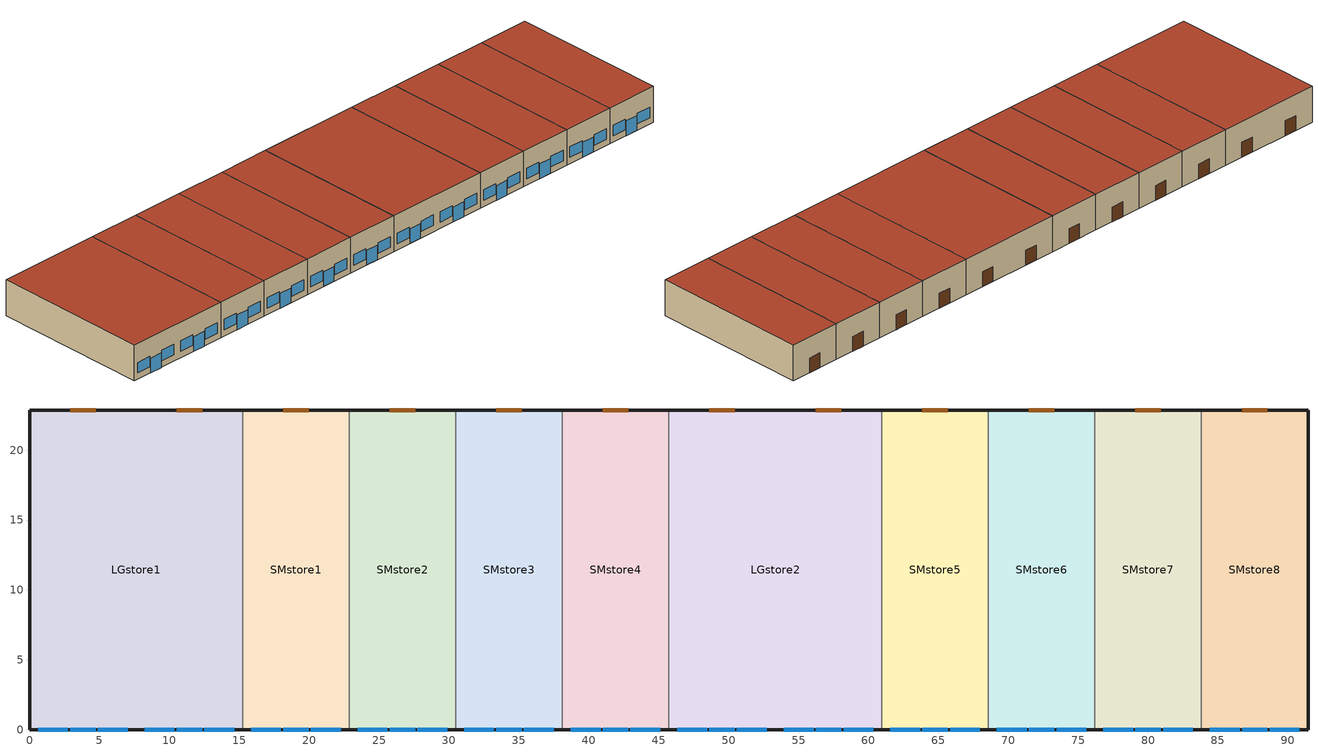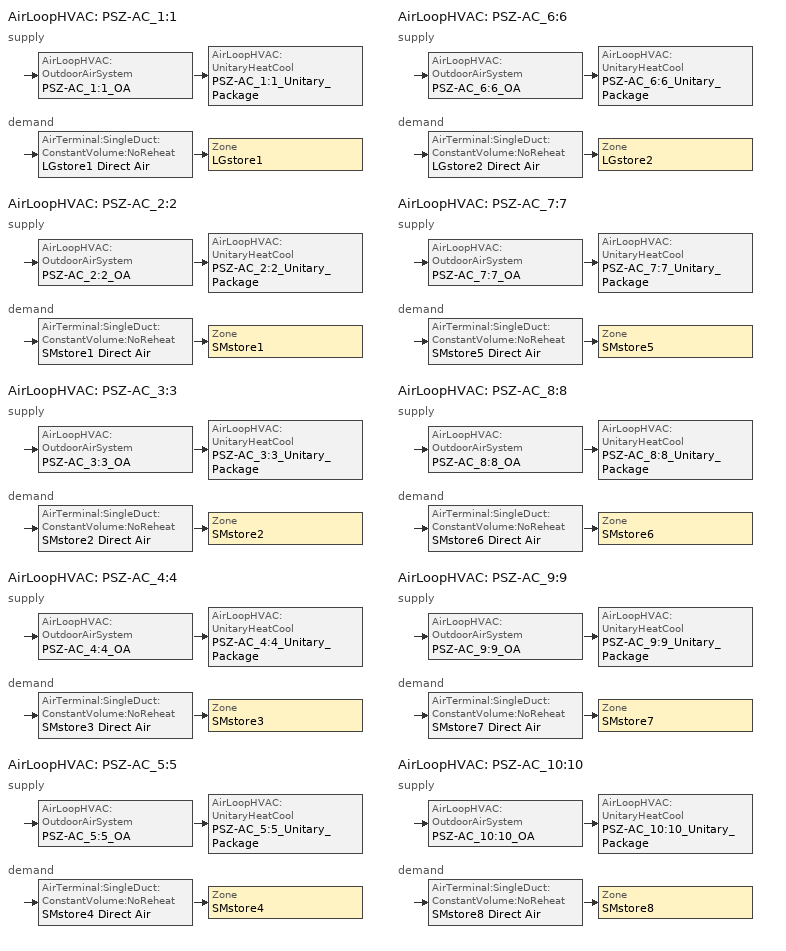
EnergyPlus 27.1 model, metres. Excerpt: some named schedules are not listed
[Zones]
LGstore1
 floor ground (ext-slab): 0,22.86 15.24,22.86 15.24,0 0,0 z0
 wall outside (ext-walls): 15.24,22.86 0,22.86 0,0 15.24,0 z0:5.18
 wall to SMstore1 (int-walls): 15.24,0 15.24,22.86 z0:5.18
 window (window_south): 0.61,0 2.74,0 / 4.88,0 7.01,0 / 8.23,0 10.36,0 / 12.5,0 14.63,0 z0.91:2.43; 2.9,0 4.73,0 / 10.52,0 12.35,0 z0:2.13
 door (door): 4.73,22.86 2.9,22.86 / 12.35,22.86 10.52,22.86 z0:2.13
 roof outside (roofs): 15.24,22.86 0,22.86 0,0 15.24,0 z5.18
SMstore1
 floor ground (ext-slab): 15.24,22.86 22.86,22.86 22.86,0 15.24,0 z0
 wall outside (ext-walls): 15.24,0 22.86,0 / 22.86,22.86 15.24,22.86 z0:5.18
 wall to SMstore2 (int-walls): 22.86,0 22.86,22.86 z0:5.18
 window (window_south): 15.85,0 17.98,0 / 20.12,0 22.25,0 z0.91:2.43; 18.14,0 19.97,0 z0:2.13
 door (door): 19.97,22.86 18.14,22.86 z0:2.13
 roof outside (roofs): 22.86,22.86 15.24,22.86 15.24,0 22.86,0 z5.18
SMstore2
 floor ground (ext-slab): 22.86,22.86 30.48,22.86 30.48,0 22.86,0 z0
 wall outside (ext-walls): 22.86,0 30.48,0 / 30.48,22.86 22.86,22.86 z0:5.18
 wall to SMstore3 (int-walls): 30.48,0 30.48,22.86 z0:5.18
 window (window_south): 23.47,0 25.6,0 / 27.74,0 29.87,0 z0.91:2.43; 25.76,0 27.58,0 z0:2.13
 door (door): 27.58,22.86 25.76,22.86 z0:2.13
 roof outside (roofs): 30.48,22.86 22.86,22.86 22.86,0 30.48,0 z5.18
SMstore3
 floor ground (ext-slab): 30.48,22.86 38.1,22.86 38.1,0 30.48,0 z0
 wall outside (ext-walls): 30.48,0 38.1,0 / 38.1,22.86 30.48,22.86 z0:5.18
 wall to SMstore4 (int-walls): 38.1,0 38.1,22.86 z0:5.18
 window (window_south): 31.09,0 33.22,0 / 35.36,0 37.49,0 z0.91:2.43; 33.38,0 35.2,0 z0:2.13
 door (door): 35.2,22.86 33.38,22.86 z0:2.13
 roof outside (roofs): 38.1,22.86 30.48,22.86 30.48,0 38.1,0 z5.18
SMstore4
 floor ground (ext-slab): 38.1,22.86 45.72,22.86 45.72,0 38.1,0 z0
 wall outside (ext-walls): 38.1,0 45.72,0 / 45.72,22.86 38.1,22.86 z0:5.18
 wall to LGstore2 (int-walls): 45.72,0 45.72,22.86 z0:5.18
 window (window_south): 38.71,0 40.84,0 / 42.98,0 45.11,0 z0.91:2.43; 41,0 42.82,0 z0:2.13
 door (door): 42.82,22.86 41,22.86 z0:2.13
 roof outside (roofs): 45.72,22.86 38.1,22.86 38.1,0 45.72,0 z5.18
LGstore2
 floor ground (ext-slab): 45.72,22.86 60.96,22.86 60.96,0 45.72,0 z0
 wall outside (ext-walls): 60.96,22.86 45.72,22.86 / 45.72,0 60.96,0 z0:5.18
 wall to SMstore5 (int-walls): 60.96,0 60.96,22.86 z0:5.18
 window (window_south): 46.33,0 48.46,0 / 50.6,0 52.73,0 / 53.95,0 56.08,0 / 58.22,0 60.35,0 z0.91:2.43; 48.62,0 50.44,0 / 56.24,0 58.06,0 z0:2.13
 door (door): 50.44,22.86 48.62,22.86 / 58.06,22.86 56.24,22.86 z0:2.13
 roof outside (roofs): 60.96,22.86 45.72,22.86 45.72,0 60.96,0 z5.18
SMstore5
 floor ground (ext-slab): 60.96,22.86 68.58,22.86 68.58,0 60.96,0 z0
 wall outside (ext-walls): 60.96,0 68.58,0 / 68.58,22.86 60.96,22.86 z0:5.18
 wall to SMstore6 (int-walls): 68.58,0 68.58,22.86 z0:5.18
 window (window_south): 61.57,0 63.7,0 / 65.84,0 67.97,0 z0.91:2.43; 63.86,0 65.68,0 z0:2.13
 door (door): 65.68,22.86 63.86,22.86 z0:2.13
 roof outside (roofs): 68.58,22.86 60.96,22.86 60.96,0 68.58,0 z5.18
SMstore6
 floor ground (ext-slab): 68.58,22.86 76.2,22.86 76.2,0 68.58,0 z0
 wall outside (ext-walls): 68.58,0 76.2,0 / 76.2,22.86 68.58,22.86 z0:5.18
 wall to SMstore7 (int-walls): 76.2,0 76.2,22.86 z0:5.18
 window (window_south): 69.19,0 71.32,0 / 73.46,0 75.59,0 z0.91:2.43; 71.48,0 73.3,0 z0:2.13
 door (door): 73.3,22.86 71.48,22.86 z0:2.13
 roof outside (roofs): 76.2,22.86 68.58,22.86 68.58,0 76.2,0 z5.18
SMstore7
 floor ground (ext-slab): 76.2,22.86 83.82,22.86 83.82,0 76.2,0 z0
 wall outside (ext-walls): 76.2,0 83.82,0 / 83.82,22.86 76.2,22.86 z0:5.18
 wall to SMstore8 (int-walls): 83.82,0 83.82,22.86 z0:5.18
 window (window_south): 76.81,0 78.94,0 / 81.08,0 83.21,0 z0.91:2.43; 79.1,0 80.92,0 z0:2.13
 door (door): 80.92,22.86 79.1,22.86 z0:2.13
 roof outside (roofs): 83.82,22.86 76.2,22.86 76.2,0 83.82,0 z5.18
SMstore8
 floor ground (ext-slab): 83.82,22.86 91.44,22.86 91.44,0 83.82,0 z0
 wall outside (ext-walls): 83.82,0 91.44,0 91.44,22.86 83.82,22.86 z0:5.18
 window (window_south): 84.43,0 86.56,0 / 88.7,0 90.83,0 z0.91:2.43; 86.72,0 88.54,0 z0:2.13
 door (door): 88.54,22.86 86.72,22.86 z0:2.13
 roof outside (roofs): 91.44,22.86 83.82,22.86 83.82,0 91.44,0 z5.18
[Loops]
AirLoopHVAC 'PSZ-AC_1:1'
 supply: AirLoopHVAC:OutdoorAirSystem 'PSZ-AC_1:1_OA' > AirLoopHVAC:UnitaryHeatCool 'PSZ-AC_1:1_Unitary_Package'
 demand: AirTerminal:SingleDuct:ConstantVolume:NoReheat 'LGstore1 Direct Air' > Zone 'LGstore1'
AirLoopHVAC 'PSZ-AC_2:2'
 supply: AirLoopHVAC:OutdoorAirSystem 'PSZ-AC_2:2_OA' > AirLoopHVAC:UnitaryHeatCool 'PSZ-AC_2:2_Unitary_Package'
 demand: AirTerminal:SingleDuct:ConstantVolume:NoReheat 'SMstore1 Direct Air' > Zone 'SMstore1'
AirLoopHVAC 'PSZ-AC_3:3'
 supply: AirLoopHVAC:OutdoorAirSystem 'PSZ-AC_3:3_OA' > AirLoopHVAC:UnitaryHeatCool 'PSZ-AC_3:3_Unitary_Package'
 demand: AirTerminal:SingleDuct:ConstantVolume:NoReheat 'SMstore2 Direct Air' > Zone 'SMstore2'
AirLoopHVAC 'PSZ-AC_4:4'
 supply: AirLoopHVAC:OutdoorAirSystem 'PSZ-AC_4:4_OA' > AirLoopHVAC:UnitaryHeatCool 'PSZ-AC_4:4_Unitary_Package'
 demand: AirTerminal:SingleDuct:ConstantVolume:NoReheat 'SMstore3 Direct Air' > Zone 'SMstore3'
AirLoopHVAC 'PSZ-AC_5:5'
 supply: AirLoopHVAC:OutdoorAirSystem 'PSZ-AC_5:5_OA' > AirLoopHVAC:UnitaryHeatCool 'PSZ-AC_5:5_Unitary_Package'
 demand: AirTerminal:SingleDuct:ConstantVolume:NoReheat 'SMstore4 Direct Air' > Zone 'SMstore4'
AirLoopHVAC 'PSZ-AC_6:6'
 supply: AirLoopHVAC:OutdoorAirSystem 'PSZ-AC_6:6_OA' > AirLoopHVAC:UnitaryHeatCool 'PSZ-AC_6:6_Unitary_Package'
 demand: AirTerminal:SingleDuct:ConstantVolume:NoReheat 'LGstore2 Direct Air' > Zone 'LGstore2'
AirLoopHVAC 'PSZ-AC_7:7'
 supply: AirLoopHVAC:OutdoorAirSystem 'PSZ-AC_7:7_OA' > AirLoopHVAC:UnitaryHeatCool 'PSZ-AC_7:7_Unitary_Package'
 demand: AirTerminal:SingleDuct:ConstantVolume:NoReheat 'SMstore5 Direct Air' > Zone 'SMstore5'
AirLoopHVAC 'PSZ-AC_8:8'
 supply: AirLoopHVAC:OutdoorAirSystem 'PSZ-AC_8:8_OA' > AirLoopHVAC:UnitaryHeatCool 'PSZ-AC_8:8_Unitary_Package'
 demand: AirTerminal:SingleDuct:ConstantVolume:NoReheat 'SMstore6 Direct Air' > Zone 'SMstore6'
AirLoopHVAC 'PSZ-AC_9:9'
 supply: AirLoopHVAC:OutdoorAirSystem 'PSZ-AC_9:9_OA' > AirLoopHVAC:UnitaryHeatCool 'PSZ-AC_9:9_Unitary_Package'
 demand: AirTerminal:SingleDuct:ConstantVolume:NoReheat 'SMstore7 Direct Air' > Zone 'SMstore7'
AirLoopHVAC 'PSZ-AC_10:10'
 supply: AirLoopHVAC:OutdoorAirSystem 'PSZ-AC_10:10_OA' > AirLoopHVAC:UnitaryHeatCool 'PSZ-AC_10:10_Unitary_Package'
 demand: AirTerminal:SingleDuct:ConstantVolume:NoReheat 'SMstore8 Direct Air' > Zone 'SMstore8'
[Building]
Benchmark Strip Mall New V 1.1_3.1: North Axis {deg}=0; Terrain=City; Loads Convergence Tolerance Value {W}=0.04; Temperature Convergence Tolerance Value {deltaC}=0.2; Solar Distribution=FullInteriorAndExterior; Maximum Number of Warmup Days=25; Minimum Number of Warmup Days=6
[Site:Location]
CHICAGO_IL_USA TMY2-94846: Latitude {deg}=41.78; Longitude {deg}=-87.75; Time Zone {hr}=-6; Elevation {m}=190
[Site:GroundTemperature:BuildingSurface]
19.96, 19.94, 19.99, 20.04, 20.09, 20.17, 20.21, 20.24, 20.23, 20.2, 20.17, 20.12
[Site:WaterMainsTemperature]
Calculation Method=Correlation; Annual Average Outdoor Air Temperature {C}=9.69; Maximum Difference In Monthly Average Outdoor Air Temperatures {deltaC}=28.1
[SizingPeriod:DesignDay] Day of Month=21; Humidity Condition Type=WetBulb; Barometric Pressure {Pa}=99063; Rain Indicator=No; Snow Indicator=No; Daylight Saving Time Indicator=No; Solar Model Indicator=ASHRAEClearSky
Name | Month | Day Type | Maximum Dry-Bulb Temperature {C} | Daily Dry-Bulb Temperature Range {deltaC} | Wetbulb or DewPoint at Maximum Dry-Bulb {C} | Wind Speed {m/s} | Wind Direction {deg} | Sky Clearness
CHICAGO Ann Htg 99.6% Condns DB | 1 | WinterDesignDay | -20.6 | 0 | -20.6 | 4.9 | 270 | 0
CHICAGO Ann Clg .4% Condns DB=>MWB | 7 | SummerDesignDay | 33.2 | 10.7 | 23.8 | 5.3 | 230 | 1
[WindowMaterial:Glazing]
Theoretical Glass [66]: Optical Data Type=SpectralAverage; Thickness {m}=0.003; Solar Transmittance at Normal Incidence=0.3832; Front Side Solar Reflectance at Normal Incidence=0.5668; Back Side Solar Reflectance at Normal Incidence=0.5668; Visible Transmittance at Normal Incidence=0.495; Front Side Visible Reflectance at Normal Incidence=0.455; Back Side Visible Reflectance at Normal Incidence=0.455; Infrared Transmittance at Normal Incidence=0; Front Side Infrared Hemispherical Emissivity=0.9; Back Side Infrared Hemispherical Emissivity=0.9; Conductivity {W/m-K}=0.0199; Dirt Correction Factor for Solar and Visible Transmittance=1; Solar Diffusing=No
[Material]
Name | Roughness | Thickness {m} | Conductivity {W/m-K} | Density {kg/m3} | Specific Heat {J/kg-K} | Thermal Absorptance | Solar Absorptance | Visible Absorptance
Roof Membrane | VeryRough | 0.0095 | 0.16 | 1121.29 | 1460 | 0.9 | 0.7 | 0.7
Roof Insulation | MediumRough | 0.125 | 0.049 | 265 | 836.8 | 0.9 | 0.7 | 0.7
Metal Decking | MediumSmooth | 0.0015 | 45.006 | 7680 | 418.4 | 0.9 | 0.7 | 0.3
GP01 1/2 GYPSUM | Smooth | 0.0127 | 0.16 | 800 | 1090 | 0.9 | 0.7 | 0.5
Wall Insulation [6] | MediumRough | 0.0678 | 0.045 | 265 | 836.8 | 0.9 | 0.7 | 0.7
1/2IN Gypsum | Smooth | 0.0127 | 0.16 | 784.9 | 830 | 0.9 | 0.92 | 0.92
MAT-CC05 4 HW CONCRETE | Rough | 0.1016 | 1.311 | 2240 | 836.8 | 0.9 | 0.7 | 0.7
METAL Door Medium 18Ga_1; METAL Door Medium 18Ga_2 | Smooth | 0.0013 | 45.3149 | 7833.03 | 502.08 | 0.8 | 0.5 | 0.5
Std Wood 6inch | MediumSmooth | 0.15 | 0.12 | 540 | 1210 | 0.9 | 0.7 | 0.7
[Material:NoMass]
Name | Roughness | Thermal Resistance {m2-K/W} | Thermal Absorptance | Solar Absorptance | Visible Absorptance
MAT-SHEATH | Rough | 0.3626 | 0.9 | 0.7 | 0.7
AIR | Smooth | 0.2515 | 0.8 | 0.5 | 0.5
[Construction]
InteriorFurnishings: Std Wood 6inch
window_south: Theoretical Glass [66]
roofs: Roof Membrane, Roof Insulation, Metal Decking
int-walls: GP01 1/2 GYPSUM, GP01 1/2 GYPSUM
ext-walls: MAT-SHEATH, Wall Insulation [6], 1/2IN Gypsum
ext-slab: MAT-CC05 4 HW CONCRETE
door: METAL Door Medium 18Ga_1, AIR, METAL Door Medium 18Ga_2
[ComponentCost:LineItem]
Name | Line Item Type | Item | Cost per Area {$/m2} | Cost per Each {$} | Quantity | Cost per Unit of Output Capacity {$/kW}
Interior Furnishings | Construction | InteriorFurnishings | 1
south:window_south | Construction | window_south | 215.97
roofs:roofs | Construction | roofs | 34.3904
int-walls:int-walls | Construction | int-walls | 1
ext-walls:ext-walls | Construction | ext-walls | 40.2596
ext-slab:ext-slab | Construction | ext-slab | 24.86
door:door | Construction | door | 1
Infiltration:LGstore1 | General | LGstore1 |  | 1 | 0.1905
People:LGstore1 | General | LGstore1 |  | 1 | 56.2644
LIGHTING EQUIP:LGstore1 | Lights | LGstore1 |  |  |  | 1
ElectricEquipment:LGstore1:MiscPlug | General | LGstore1 |  | 1 | 1.4981
Infiltration:SMstore1 | General | SMstore1 |  | 1 | 0.0777
People:SMstore1 | General | SMstore1 |  | 1 | 28.1322
LIGHTING EQUIP:SMstore1 | Lights | SMstore1 |  |  |  | 1
ElectricEquipment:SMstore1:MiscPlug | General | SMstore1 |  | 1 | 0.749
Infiltration:SMstore2 | General | SMstore2 |  | 1 | 0.0777
People:SMstore2 | General | SMstore2 |  | 1 | 28.1322
LIGHTING EQUIP:SMstore2 | Lights | SMstore2 |  |  |  | 1
ElectricEquipment:SMstore2:MiscPlug | General | SMstore2 |  | 1 | 0.749
Infiltration:SMstore3 | General | SMstore3 |  | 1 | 0.0777
People:SMstore3 | General | SMstore3 |  | 1 | 28.1322
LIGHTING EQUIP:SMstore3 | Lights | SMstore3 |  |  |  | 1
ElectricEquipment:SMstore3:MiscPlug | General | SMstore3 |  | 1 | 0.749
Infiltration:SMstore4 | General | SMstore4 |  | 1 | 0.0777
People:SMstore4 | General | SMstore4 |  | 1 | 28.1322
LIGHTING EQUIP:SMstore4 | Lights | SMstore4 |  |  |  | 1
ElectricEquipment:SMstore4:MiscPlug | General | SMstore4 |  | 1 | 0.749
Infiltration:LGstore2 | General | LGstore2 |  | 1 | 0.1554
People:LGstore2 | General | LGstore2 |  | 1 | 56.2644
LIGHTING EQUIP:LGstore2 | Lights | LGstore2 |  |  |  | 1
ElectricEquipment:LGstore2:MiscPlug | General | LGstore2 |  | 1 | 1.4981
Infiltration:SMstore5 | General | SMstore5 |  | 1 | 0.0777
People:SMstore5 | General | SMstore5 |  | 1 | 28.1322
LIGHTING EQUIP:SMstore5 | Lights | SMstore5 |  |  |  | 1
ElectricEquipment:SMstore5:MiscPlug | General | SMstore5 |  | 1 | 0.749
Infiltration:SMstore6 | General | SMstore6 |  | 1 | 0.0777
People:SMstore6 | General | SMstore6 |  | 1 | 28.1322
LIGHTING EQUIP:SMstore6 | Lights | SMstore6 |  |  |  | 1
ElectricEquipment:SMstore6:MiscPlug | General | SMstore6 |  | 1 | 0.749
Infiltration:SMstore7 | General | SMstore7 |  | 1 | 0.0777
People:SMstore7 | General | SMstore7 |  | 1 | 28.1322
LIGHTING EQUIP:SMstore7 | Lights | SMstore7 |  |  |  | 1
ElectricEquipment:SMstore7:MiscPlug | General | SMstore7 |  | 1 | 0.749
Infiltration:SMstore8 | General | SMstore8 |  | 1 | 0.1128
People:SMstore8 | General | SMstore8 |  | 1 | 28.1322
LIGHTING EQUIP:SMstore8 | Lights | SMstore8 |  |  |  | 1
ElectricEquipment:SMstore8:MiscPlug | General | SMstore8 |  | 1 | 0.749
[Zone] Type=1; Multiplier=1; Ceiling Height {m}=-9999; Floor Area {m2}=Autocalculate; Part of Total Floor Area=Yes
Name | Volume {m3}
LGstore1; LGstore2 | 1805.2
SMstore1; SMstore2; SMstore3; SMstore4; SMstore5; SMstore6; SMstore7; SMstore8 | 902.6
[InternalMass] Construction=InteriorFurnishings
Name | Zone or ZoneList | Surface Area {m2}
LGstore1_InternalMass_1 | LGstore1 | 696.7728
SMstore1_InternalMass_1 | SMstore1 | 348.3864
SMstore2_InternalMass_1 | SMstore2 | 348.3864
SMstore3_InternalMass_1 | SMstore3 | 348.3864
SMstore4_InternalMass_1 | SMstore4 | 348.3864
LGstore2_InternalMass_1 | LGstore2 | 696.7728
SMstore5_InternalMass_1 | SMstore5 | 348.3864
SMstore6_InternalMass_1 | SMstore6 | 348.3864
SMstore7_InternalMass_1 | SMstore7 | 348.3864
SMstore8_InternalMass_1 | SMstore8 | 348.3864
[ZoneInfiltration:DesignFlowRate] Schedule=INFIL_HALF_ON_SCH; Design Flow Rate Calculation Method=Flow/Zone; Constant Term Coefficient=1; Temperature Term Coefficient=0; Velocity Term Coefficient=0; Velocity Squared Term Coefficient=0
Name | Zone or ZoneList or Space or SpaceList | Design Flow Rate {m3/s}
LGstore1_Infiltration | LGstore1 | 0.1905
SMstore1_Infiltration | SMstore1 | 0.0777
SMstore2_Infiltration | SMstore2 | 0.0777
SMstore3_Infiltration | SMstore3 | 0.0777
SMstore4_Infiltration | SMstore4 | 0.0777
LGstore2_Infiltration | LGstore2 | 0.1554
SMstore5_Infiltration | SMstore5 | 0.0777
SMstore6_Infiltration | SMstore6 | 0.0777
SMstore7_Infiltration | SMstore7 | 0.0777
SMstore8_Infiltration | SMstore8 | 0.1128
[People] Number of People Schedule=BLDG_OCC_SCH; Number of People Calculation Method=People; Fraction Radiant=0.3; Sensible Heat Fraction=Autocalculate; Activity Level Schedule=ACTIVITY_SCH; Carbon Dioxide Generation Rate {m3/s-W}=3.82e-08; Enable ASHRAE 55 Comfort Warnings=No; Mean Radiant Temperature Calculation Type=EnclosureAveraged; Work Efficiency Schedule=WORK_EFF_SCH; Clothing Insulation Calculation Method=ClothingInsulationSchedule; Clothing Insulation Schedule=CLOTHING_SCH; Air Velocity Schedule=AIR_VELO_SCH; Thermal Comfort Model 1 Type=Fanger
Name | Zone or ZoneList or Space or SpaceList | Number of People
LGstore1 | LGstore1 | 56.2644
SMstore1 | SMstore1 | 28.1322
SMstore2 | SMstore2 | 28.1322
SMstore3 | SMstore3 | 28.1322
SMstore4 | SMstore4 | 28.1322
LGstore2 | LGstore2 | 56.2644
SMstore5 | SMstore5 | 28.1322
SMstore6 | SMstore6 | 28.1322
SMstore7 | SMstore7 | 28.1322
SMstore8 | SMstore8 | 28.1322
[Lights] Schedule=BLDG_LIGHT_SCH; Design Level Calculation Method=LightingLevel; Return Air Fraction=0; Fraction Radiant=0.7; Fraction Visible=0.2; Fraction Replaceable=1; Return Air Fraction Calculated from Plenum Temperature=No
Name | Zone or ZoneList or Space or SpaceList | Lighting Level {W}
LGstore1_Lights | LGstore1 | 8357.79
SMstore1_Lights | SMstore1 | 4178.89
SMstore2_Lights | SMstore2 | 3185.99
SMstore3_Lights | SMstore3 | 3185.99
SMstore4_Lights | SMstore4 | 3185.99
LGstore2_Lights | LGstore2 | 4797.28
SMstore5_Lights | SMstore5 | 2398.64
SMstore6_Lights | SMstore6 | 2398.64
SMstore7_Lights | SMstore7 | 2398.64
SMstore8_Lights | SMstore8 | 2398.64
[ElectricEquipment] Schedule=BLDG_EQUIP_SCH; Design Level Calculation Method=EquipmentLevel; Fraction Latent=0; Fraction Radiant=0.5; Fraction Lost=0
Name | Zone or ZoneList or Space or SpaceList | Design Level {W}
LGstore1_MiscPlug_Equip | LGstore1 | 1498.06
SMstore1_MiscPlug_Equip | SMstore1 | 749.0308
SMstore2_MiscPlug_Equip | SMstore2 | 749.0308
SMstore3_MiscPlug_Equip | SMstore3 | 749.0308
SMstore4_MiscPlug_Equip | SMstore4 | 749.0308
LGstore2_MiscPlug_Equip | LGstore2 | 1498.06
SMstore5_MiscPlug_Equip | SMstore5 | 749.0308
SMstore6_MiscPlug_Equip | SMstore6 | 749.0308
SMstore7_MiscPlug_Equip | SMstore7 | 749.0308
SMstore8_MiscPlug_Equip | SMstore8 | 749.0308
[Sizing:Zone] Zone Cooling Design Supply Air Temperature Input Method=SupplyAirTemperature; Zone Cooling Design Supply Air Temperature {C}=14; Zone Heating Design Supply Air Temperature Input Method=SupplyAirTemperature; Zone Heating Design Supply Air Temperature {C}=40; Zone Cooling Design Supply Air Humidity Ratio {kgWater/kgDryAir}=0.0085; Zone Heating Design Supply Air Humidity Ratio {kgWater/kgDryAir}=0.008; Zone Heating Sizing Factor=0; Zone Cooling Sizing Factor=0; Cooling Design Air Flow Method=DesignDayWithLimit; Cooling Minimum Air Flow {m3/s}=0; Cooling Minimum Air Flow Fraction=0; Heating Design Air Flow Method=DesignDay; Heating Design Air Flow Rate {m3/s}=0; Account for Dedicated Outdoor Air System=No; Dedicated Outdoor Air System Control Strategy=NeutralSupplyAir; Dedicated Outdoor Air Low Setpoint Temperature for Design {C}=Autosize; Dedicated Outdoor Air High Setpoint Temperature for Design {C}=Autosize
Name | Design Specification Outdoor Air Object
LGstore1 | SZ DSOA LGstore1
SMstore1 | SZ DSOA SMstore1
SMstore2 | SZ DSOA SMstore2
SMstore3 | SZ DSOA SMstore3
SMstore4 | SZ DSOA SMstore4
LGstore2 | SZ DSOA LGstore2
SMstore5 | SZ DSOA SMstore5
SMstore6 | SZ DSOA SMstore6
SMstore7 | SZ DSOA SMstore7
SMstore8 | SZ DSOA SMstore8
[DesignSpecification:OutdoorAir] Outdoor Air Method=Flow/Zone; Outdoor Air Flow per Zone Floor Area {m3/s-m2}=0
Name | Outdoor Air Flow per Zone {m3/s}
SZ DSOA LGstore1; SZ DSOA LGstore2 | 0.5226
SZ DSOA SMstore1; SZ DSOA SMstore2; SZ DSOA SMstore3; SZ DSOA SMstore4; SZ DSOA SMstore5; SZ DSOA SMstore6; SZ DSOA SMstore7; SZ DSOA SMstore8 | 0.2613
[ZoneControl:Thermostat] Control Type Schedule=Dual Zone Control Type Sched
Name | Zone or ZoneList | Control 1
LGstore1 Thermostat | LGstore1 | LGstore1 DualSPSched
SMstore1 Thermostat | SMstore1 | SMstore1 DualSPSched
SMstore2 Thermostat | SMstore2 | SMstore2 DualSPSched
SMstore3 Thermostat | SMstore3 | SMstore3 DualSPSched
SMstore4 Thermostat | SMstore4 | SMstore4 DualSPSched
LGstore2 Thermostat | LGstore2 | LGstore2 DualSPSched
SMstore5 Thermostat | SMstore5 | SMstore5 DualSPSched
SMstore6 Thermostat | SMstore6 | SMstore6 DualSPSched
SMstore7 Thermostat | SMstore7 | SMstore7 DualSPSched
SMstore8 Thermostat | SMstore8 | SMstore8 DualSPSched
[ThermostatSetpoint:DualSetpoint] Heating Setpoint Temperature Schedule=HtgSetP_Sch; Cooling Setpoint Temperature Schedule=ClgSetP_Sch
LGstore1 DualSPSched; SMstore1 DualSPSched; SMstore2 DualSPSched; SMstore3 DualSPSched; SMstore4 DualSPSched; LGstore2 DualSPSched; SMstore5 DualSPSched; SMstore6 DualSPSched; SMstore7 DualSPSched; SMstore8 DualSPSched
[Zone equipment]
LGstore1: LGstore1 Direct Air
SMstore1: SMstore1 Direct Air
SMstore2: SMstore2 Direct Air
SMstore3: SMstore3 Direct Air
SMstore4: SMstore4 Direct Air
LGstore2: LGstore2 Direct Air
SMstore5: SMstore5 Direct Air
SMstore6: SMstore6 Direct Air
SMstore7: SMstore7 Direct Air
SMstore8: SMstore8 Direct Air
[AirTerminal:SingleDuct:ConstantVolume:NoReheat] Availability Schedule=ALWAYS_ON; Maximum Air Flow Rate {m3/s}=Autosize
LGstore1 Direct Air; SMstore1 Direct Air; SMstore2 Direct Air; SMstore3 Direct Air; SMstore4 Direct Air; LGstore2 Direct Air; SMstore5 Direct Air; SMstore6 Direct Air; SMstore7 Direct Air; SMstore8 Direct Air
[SetpointManager:SingleZone:Reheat] Control Variable=Temperature; Minimum Supply Air Temperature {C}=10; Maximum Supply Air Temperature {C}=50
Name | Control Zone | Setpoint Node or NodeList
SupAirTemp MngrLGstore1 | LGstore1 | PSZ-AC_1:1 Supply Equipment Outlet Node
SupAirTemp MngrSMstore1 | SMstore1 | PSZ-AC_2:2 Supply Equipment Outlet Node
SupAirTemp MngrSMstore2 | SMstore2 | PSZ-AC_3:3 Supply Equipment Outlet Node
SupAirTemp MngrSMstore3 | SMstore3 | PSZ-AC_4:4 Supply Equipment Outlet Node
SupAirTemp MngrSMstore4 | SMstore4 | PSZ-AC_5:5 Supply Equipment Outlet Node
SupAirTemp MngrLGstore2 | LGstore2 | PSZ-AC_6:6 Supply Equipment Outlet Node
SupAirTemp MngrSMstore5 | SMstore5 | PSZ-AC_7:7 Supply Equipment Outlet Node
SupAirTemp MngrSMstore6 | SMstore6 | PSZ-AC_8:8 Supply Equipment Outlet Node
SupAirTemp MngrSMstore7 | SMstore7 | PSZ-AC_9:9 Supply Equipment Outlet Node
SupAirTemp MngrSMstore8 | SMstore8 | PSZ-AC_10:10 Supply Equipment Outlet Node
[AirLoopHVAC] Design Supply Air Flow Rate {m3/s}=Autosize
PSZ-AC_1:1; PSZ-AC_2:2; PSZ-AC_3:3; PSZ-AC_4:4; PSZ-AC_5:5; PSZ-AC_6:6; PSZ-AC_7:7; PSZ-AC_8:8; PSZ-AC_9:9; PSZ-AC_10:10
[Sizing:System] Type of Load to Size On=Sensible; Design Outdoor Air Flow Rate {m3/s}=Autosize; Central Heating Maximum System Air Flow Ratio=1; Preheat Design Temperature {C}=7; Preheat Design Humidity Ratio {kgWater/kgDryAir}=0.008; Precool Design Temperature {C}=12.8; Precool Design Humidity Ratio {kgWater/kgDryAir}=0.008; Central Cooling Design Supply Air Temperature {C}=12.8; Central Heating Design Supply Air Temperature {C}=40; Type of Zone Sum to Use=NonCoincident; 100% Outdoor Air in Cooling=No; 100% Outdoor Air in Heating=No; Central Cooling Design Supply Air Humidity Ratio {kgWater/kgDryAir}=0.0085; Central Heating Design Supply Air Humidity Ratio {kgWater/kgDryAir}=0.008; Cooling Supply Air Flow Rate Method=DesignDay; Cooling Supply Air Flow Rate {m3/s}=0; Heating Supply Air Flow Rate Method=DesignDay; Heating Supply Air Flow Rate {m3/s}=0; Zone Maximum Outdoor Air Fraction=1; Cooling Design Capacity Method=CoolingDesignCapacity; Cooling Design Capacity {W}=Autosize; Heating Design Capacity Method=HeatingDesignCapacity; Heating Design Capacity {W}=Autosize; Central Cooling Capacity Control Method=VAV
PSZ-AC_1:1; PSZ-AC_2:2; PSZ-AC_3:3; PSZ-AC_4:4; PSZ-AC_5:5; PSZ-AC_6:6; PSZ-AC_7:7; PSZ-AC_8:8; PSZ-AC_9:9; PSZ-AC_10:10
[AvailabilityManager:NightCycle] Applicability Schedule=Always_On; Fan Schedule=HVACOperationSchd; Control Type=CycleOnAny; Thermostat Tolerance {deltaC}=1; Cycling Run Time Control Type=FixedRunTime; Cycling Run Time {s}=1800
PSZ-AC_1:1 Availability Manager; PSZ-AC_2:2 Availability Manager; PSZ-AC_3:3 Availability Manager; PSZ-AC_4:4 Availability Manager; PSZ-AC_5:5 Availability Manager; PSZ-AC_6:6 Availability Manager; PSZ-AC_7:7 Availability Manager; PSZ-AC_8:8 Availability Manager; PSZ-AC_9:9 Availability Manager; PSZ-AC_10:10 Availability Manager
[SetpointManager:MixedAir] Control Variable=Temperature
Name | Setpoint Node or NodeList
PSZ-AC_1:1_OAMixed Air Temp Manager | PSZ-AC_1:1_OA-PSZ-AC_1:1_Unitary_PackageNode
PSZ-AC_2:2_OAMixed Air Temp Manager | PSZ-AC_2:2_OA-PSZ-AC_2:2_Unitary_PackageNode
PSZ-AC_3:3_OAMixed Air Temp Manager | PSZ-AC_3:3_OA-PSZ-AC_3:3_Unitary_PackageNode
PSZ-AC_4:4_OAMixed Air Temp Manager | PSZ-AC_4:4_OA-PSZ-AC_4:4_Unitary_PackageNode
PSZ-AC_5:5_OAMixed Air Temp Manager | PSZ-AC_5:5_OA-PSZ-AC_5:5_Unitary_PackageNode
PSZ-AC_6:6_OAMixed Air Temp Manager | PSZ-AC_6:6_OA-PSZ-AC_6:6_Unitary_PackageNode
PSZ-AC_7:7_OAMixed Air Temp Manager | PSZ-AC_7:7_OA-PSZ-AC_7:7_Unitary_PackageNode
PSZ-AC_8:8_OAMixed Air Temp Manager | PSZ-AC_8:8_OA-PSZ-AC_8:8_Unitary_PackageNode
PSZ-AC_9:9_OAMixed Air Temp Manager | PSZ-AC_9:9_OA-PSZ-AC_9:9_Unitary_PackageNode
PSZ-AC_10:10_OAMixed Air Temp Manager | PSZ-AC_10:10_OA-PSZ-AC_10:10_Unitary_PackageNode
[Controller:OutdoorAir] Minimum Outdoor Air Flow Rate {m3/s}=Autosize; Maximum Outdoor Air Flow Rate {m3/s}=Autosize; Economizer Control Type=DifferentialDryBulb; Economizer Control Action Type=ModulateFlow; Economizer Maximum Limit Dry-Bulb Temperature {C}=28; Economizer Maximum Limit Enthalpy {J/kg}=64000; Economizer Minimum Limit Dry-Bulb Temperature {C}=0; Lockout Type=NoLockout; Minimum Limit Type=FixedMinimum; Minimum Outdoor Air Schedule=MinOA_Sched
PSZ-AC_1:1_OA_Controller; PSZ-AC_2:2_OA_Controller; PSZ-AC_3:3_OA_Controller; PSZ-AC_4:4_OA_Controller; PSZ-AC_5:5_OA_Controller; PSZ-AC_6:6_OA_Controller; PSZ-AC_7:7_OA_Controller; PSZ-AC_8:8_OA_Controller; PSZ-AC_9:9_OA_Controller; PSZ-AC_10:10_OA_Controller
[AirLoopHVAC:UnitaryHeatCool] Availability Schedule=ALWAYS_ON; Maximum Supply Air Temperature {C}=Autosize; Cooling Supply Air Flow Rate {m3/s}=Autosize; Heating Supply Air Flow Rate {m3/s}=Autosize; No Load Supply Air Flow Rate {m3/s}=Autosize; Fan Placement=BlowThrough; Dehumidification Control Type=None
Name | Controlling Zone or Thermostat Location | Supply Fan | Heating Coil | Cooling Coil
PSZ-AC_1:1_Unitary_Package | LGstore1 | PSZ-AC_1:1_Unitary_Package_fan | PSZ-AC_1:1_Unitary_Package_HeatCoil | PSZ-AC_1:1_Unitary_Package_CoolCoil
PSZ-AC_2:2_Unitary_Package | SMstore1 | PSZ-AC_2:2_Unitary_Package_fan | PSZ-AC_2:2_Unitary_Package_HeatCoil | PSZ-AC_2:2_Unitary_Package_CoolCoil
PSZ-AC_3:3_Unitary_Package | SMstore2 | PSZ-AC_3:3_Unitary_Package_fan | PSZ-AC_3:3_Unitary_Package_HeatCoil | PSZ-AC_3:3_Unitary_Package_CoolCoil
PSZ-AC_4:4_Unitary_Package | SMstore3 | PSZ-AC_4:4_Unitary_Package_fan | PSZ-AC_4:4_Unitary_Package_HeatCoil | PSZ-AC_4:4_Unitary_Package_CoolCoil
PSZ-AC_5:5_Unitary_Package | SMstore4 | PSZ-AC_5:5_Unitary_Package_fan | PSZ-AC_5:5_Unitary_Package_HeatCoil | PSZ-AC_5:5_Unitary_Package_CoolCoil
PSZ-AC_6:6_Unitary_Package | LGstore2 | PSZ-AC_6:6_Unitary_Package_fan | PSZ-AC_6:6_Unitary_Package_HeatCoil | PSZ-AC_6:6_Unitary_Package_CoolCoil
PSZ-AC_7:7_Unitary_Package | SMstore5 | PSZ-AC_7:7_Unitary_Package_fan | PSZ-AC_7:7_Unitary_Package_HeatCoil | PSZ-AC_7:7_Unitary_Package_CoolCoil
PSZ-AC_8:8_Unitary_Package | SMstore6 | PSZ-AC_8:8_Unitary_Package_fan | PSZ-AC_8:8_Unitary_Package_HeatCoil | PSZ-AC_8:8_Unitary_Package_CoolCoil
PSZ-AC_9:9_Unitary_Package | SMstore7 | PSZ-AC_9:9_Unitary_Package_fan | PSZ-AC_9:9_Unitary_Package_HeatCoil | PSZ-AC_9:9_Unitary_Package_CoolCoil
PSZ-AC_10:10_Unitary_Package | SMstore8 | PSZ-AC_10:10_Unitary_Package_fan | PSZ-AC_10:10_Unitary_Package_HeatCoil | PSZ-AC_10:10_Unitary_Package_CoolCoil
[Fan:OnOff] Availability Schedule=HVACOperationSchd; Fan Total Efficiency=0.254; Pressure Rise {Pa}=330; Maximum Flow Rate {m3/s}=Autosize; Motor Efficiency=0.9; Motor In Airstream Fraction=1
PSZ-AC_1:1_Unitary_Package_fan; PSZ-AC_2:2_Unitary_Package_fan; PSZ-AC_3:3_Unitary_Package_fan; PSZ-AC_4:4_Unitary_Package_fan; PSZ-AC_5:5_Unitary_Package_fan; PSZ-AC_6:6_Unitary_Package_fan; PSZ-AC_7:7_Unitary_Package_fan; PSZ-AC_8:8_Unitary_Package_fan; PSZ-AC_9:9_Unitary_Package_fan; PSZ-AC_10:10_Unitary_Package_fan
[Coil:Heating:Fuel] Availability Schedule=ALWAYS_ON; Fuel Type=NaturalGas; Burner Efficiency=0.8; Nominal Capacity {W}=Autosize
PSZ-AC_1:1_Unitary_Package_HeatCoil; PSZ-AC_2:2_Unitary_Package_HeatCoil; PSZ-AC_3:3_Unitary_Package_HeatCoil; PSZ-AC_4:4_Unitary_Package_HeatCoil; PSZ-AC_5:5_Unitary_Package_HeatCoil; PSZ-AC_6:6_Unitary_Package_HeatCoil; PSZ-AC_7:7_Unitary_Package_HeatCoil; PSZ-AC_8:8_Unitary_Package_HeatCoil; PSZ-AC_9:9_Unitary_Package_HeatCoil; PSZ-AC_10:10_Unitary_Package_HeatCoil
[Coil:Cooling:DX:SingleSpeed] Availability Schedule=ALWAYS_ON; Gross Rated Total Cooling Capacity {W}=Autosize; Gross Rated Sensible Heat Ratio=Autosize; Rated Air Flow Rate {m3/s}=Autosize; 2023 Rated Evaporator Fan Power Per Volume Flow Rate {W/(m3/s)}=934.4
Name | Gross Rated Cooling COP {W/W} | Total Cooling Capacity Function of Temperature Curve | Total Cooling Capacity Function of Flow Fraction Curve | Energy Input Ratio Function of Temperature Curve | Energy Input Ratio Function of Flow Fraction Curve | Part Load Fraction Correlation Curve
PSZ-AC_1:1_Unitary_Package_CoolCoil | 2.96014 | PSZ-AC_1:1_Unitary_PackagecoolCapFT | PSZ-AC_1:1_Unitary_PackagecoolFFF | PSZ-AC_1:1_Unitary_PackagecoolEIRFT | PSZ-AC_1:1_Unitary_PackagecoolEIRFFF | PSZ-AC_1:1_Unitary_PackagecoolPLR
PSZ-AC_2:2_Unitary_Package_CoolCoil | 3.04924 | PSZ-AC_2:2_Unitary_PackagecoolCapFT | PSZ-AC_2:2_Unitary_PackagecoolFFF | PSZ-AC_2:2_Unitary_PackagecoolEIRFT | PSZ-AC_2:2_Unitary_PackagecoolEIRFFF | PSZ-AC_2:2_Unitary_PackagecoolPLR
PSZ-AC_3:3_Unitary_Package_CoolCoil | 3.04924 | PSZ-AC_3:3_Unitary_PackagecoolCapFT | PSZ-AC_3:3_Unitary_PackagecoolFFF | PSZ-AC_3:3_Unitary_PackagecoolEIRFT | PSZ-AC_3:3_Unitary_PackagecoolEIRFFF | PSZ-AC_3:3_Unitary_PackagecoolPLR
PSZ-AC_4:4_Unitary_Package_CoolCoil | 3.04924 | PSZ-AC_4:4_Unitary_PackagecoolCapFT | PSZ-AC_4:4_Unitary_PackagecoolFFF | PSZ-AC_4:4_Unitary_PackagecoolEIRFT | PSZ-AC_4:4_Unitary_PackagecoolEIRFFF | PSZ-AC_4:4_Unitary_PackagecoolPLR
PSZ-AC_5:5_Unitary_Package_CoolCoil | 3.04924 | PSZ-AC_5:5_Unitary_PackagecoolCapFT | PSZ-AC_5:5_Unitary_PackagecoolFFF | PSZ-AC_5:5_Unitary_PackagecoolEIRFT | PSZ-AC_5:5_Unitary_PackagecoolEIRFFF | PSZ-AC_5:5_Unitary_PackagecoolPLR
PSZ-AC_6:6_Unitary_Package_CoolCoil | 2.96014 | PSZ-AC_6:6_Unitary_PackagecoolCapFT | PSZ-AC_6:6_Unitary_PackagecoolFFF | PSZ-AC_6:6_Unitary_PackagecoolEIRFT | PSZ-AC_6:6_Unitary_PackagecoolEIRFFF | PSZ-AC_6:6_Unitary_PackagecoolPLR
PSZ-AC_7:7_Unitary_Package_CoolCoil | 3.04924 | PSZ-AC_7:7_Unitary_PackagecoolCapFT | PSZ-AC_7:7_Unitary_PackagecoolFFF | PSZ-AC_7:7_Unitary_PackagecoolEIRFT | PSZ-AC_7:7_Unitary_PackagecoolEIRFFF | PSZ-AC_7:7_Unitary_PackagecoolPLR
PSZ-AC_8:8_Unitary_Package_CoolCoil | 3.04924 | PSZ-AC_8:8_Unitary_PackagecoolCapFT | PSZ-AC_8:8_Unitary_PackagecoolFFF | PSZ-AC_8:8_Unitary_PackagecoolEIRFT | PSZ-AC_8:8_Unitary_PackagecoolEIRFFF | PSZ-AC_8:8_Unitary_PackagecoolPLR
PSZ-AC_9:9_Unitary_Package_CoolCoil | 3.04924 | PSZ-AC_9:9_Unitary_PackagecoolCapFT | PSZ-AC_9:9_Unitary_PackagecoolFFF | PSZ-AC_9:9_Unitary_PackagecoolEIRFT | PSZ-AC_9:9_Unitary_PackagecoolEIRFFF | PSZ-AC_9:9_Unitary_PackagecoolPLR
PSZ-AC_10:10_Unitary_Package_CoolCoil | 3.04924 | PSZ-AC_10:10_Unitary_PackagecoolCapFT | PSZ-AC_10:10_Unitary_PackagecoolFFF | PSZ-AC_10:10_Unitary_PackagecoolEIRFT | PSZ-AC_10:10_Unitary_PackagecoolEIRFFF | PSZ-AC_10:10_Unitary_PackagecoolPLR
[Exterior:Lights]
Exterior Facade Lighting: Schedule=ALWAYS_ON; Design Level {W}=3749.95; Control Option=AstronomicalClock
[UtilityCost:Tariff]
Name | Output Meter | Conversion Factor Choice | Demand Window Length | Monthly Charge or Variable | Group
PSI_LLF_LowLoadFactorService | Electricity:Facility | kWh | HalfHour | 15 | Comm Elect
PSI_CS_CommercialElectricService | Electricity:Facility | kWh |  | 9.4 | Comm Elect
IN_EIAMonthlyRateGas | NaturalGas:Facility | MCF |  | 0 | Comm Gas
[UtilityCost:Charge:Block] Source Variable=totalEnergy; Season=Annual; Category Variable=EnergyCharges
Name | Utility Cost Charge Block | Tariff | Block Size 1 Value or Variable | Block 1 Cost per Unit Value or Variable | Block Size 2 Value or Variable | Block 2 Cost per Unit Value or Variable | Block Size 3 Value or Variable | Block 3 Cost per Unit Value or Variable | Block Size 4 Value or Variable | Block 4 Cost per Unit Value or Variable | Block Size Multiplier Value or Variable
 | AnnualEnergyCharge | PSI_LLF_LowLoadFactorService | 300 | 0.108222 | 700 | 0.087021 | 1500 | 0.07842 | remaining | 0.05832
 | AnnualDemandBaseCharge | PSI_LLF_LowLoadFactorService | 190 | 0 | 110 | 0.051773 | remaining | 0.046965 |  |  | TotalDemand
 | AnnualEnergyCharge | PSI_CS_CommercialElectricService | 300 | 0.082409 | 700 | 0.072873 | 1500 | 0.061696 | remaining | 0.041179
[UtilityCost:Charge:Simple] Season=Annual
Name | Utility Cost Charge Simple | Tariff | Source Variable | Category Variable | Cost per Unit Value or Variable
 | FuelCostAdjustEnergyCharge | PSI_LLF_LowLoadFactorService | totalEnergy | EnergyCharges | 0.002028
 | QualPollutionControlAdjustEnergyCharge | PSI_LLF_LowLoadFactorService | totalEnergy | EnergyCharges | 0.000536
 | SoxNoxRiderAdjustEnergyCharge | PSI_LLF_LowLoadFactorService | totalEnergy | EnergyCharges | 0.001127
 | DSMRiderAdjustEnergyCharge | PSI_LLF_LowLoadFactorService | totalEnergy | EnergyCharges | -0.00037
 | PurchPowerTrackerAdjustEnergyCharge | PSI_LLF_LowLoadFactorService | totalEnergy | EnergyCharges | -3.1e-05
 | MidwestISOAdjustEnergyCharge | PSI_LLF_LowLoadFactorService | totalEnergy | EnergyCharges | -0.000216
 | CleanCoalRiderEnergyCharge | PSI_LLF_LowLoadFactorService | totalEnergy | EnergyCharges | 0.000833
 | TaxofeightPercent | PSI_LLF_LowLoadFactorService | SubTotal | Taxes | 0.08
 | FuelCostAdjustEnergyCharge | PSI_CS_CommercialElectricService | totalEnergy | EnergyCharges | 0.002028
 | QualPollutionControlAdjustEnergyCharge | PSI_CS_CommercialElectricService | totalEnergy | EnergyCharges | 0.000536
 | SoxNoxRiderAdjustEnergyCharge | PSI_CS_CommercialElectricService | totalEnergy | EnergyCharges | 0.001127
 | DSMRiderAdjustEnergyCharge | PSI_CS_CommercialElectricService | totalEnergy | EnergyCharges | 0.000021
 | PurchPowerTrackerAdjustEnergyCharge | PSI_CS_CommercialElectricService | totalEnergy | EnergyCharges | 0.000034
 | MidwestISOAdjustEnergyCharge | PSI_CS_CommercialElectricService | totalEnergy | EnergyCharges | -0.000203
 | CleanCoalRiderEnergyCharge | PSI_CS_CommercialElectricService | totalEnergy | EnergyCharges | 0.000807
 | TaxofeightPercent | PSI_CS_CommercialElectricService | SubTotal | Taxes | 0.08
 | MonthlyRateGasCharge | IN_EIAMonthlyRateGas | totalEnergy | EnergyCharges | IN_MonthlyGasRates
 | TaxofEightPercent | IN_EIAMonthlyRateGas | SubTotal | Taxes | 0.08
[UtilityCost:Qualify] Variable=TotalDemand; Threshold Value or Variable=75; Season=Annual; Threshold Test=Count
Name | Utility Cost Qualify | Tariff | Qualify Type | Number of Months
 | MinDemand75kw | PSI_LLF_LowLoadFactorService | Minimum | 12
 | MaxDemand75kw | PSI_CS_CommercialElectricService | Maximum | 1
[UtilityCost:Variable]
IN_MonthlyGasRates: Tariff=IN_EIAMonthlyRateGas; Variable Type=Currency; January Value=8.22; February Value=7.51; March Value=8.97; April Value=9.01; May Value=9.16; June Value=10.44; July Value=10.32; August Value=10.13; September Value=9.2; October Value=8.18; November Value=7.83; December Value=7.63
[EnergyManagementSystem:ProgramCallingManager]
Apply Discrete Package Sizes to Air System Sizing: EndOfSystemSizing; Resize_PSZ_To_Match_Product_Availability
[EnergyManagementSystem:Program]
Resize_PSZ_To_Match_Product_Availability: SET argMainVdot = PSZ_1_CalcMainSupVdot; RUN Select_Discrete_Nominal_Air_Flow; SET PSZ_1_MainSupVdotSet = argDiscreteMainVdot; SET argMainVdot = PSZ_2_CalcMainSupVdot; RUN Select_Discrete_Nominal_Air_Flow; SET PSZ_2_MainSupVdotSet = argDiscreteMainVdot; SET argMainVdot = PSZ_3_CalcMainSupVdot; RUN Select_Discrete_Nominal_Air_Flow; SET PSZ_3_MainSupVdotSet = argDiscreteMainVdot; SET argMainVdot = PSZ_4_CalcMainSupVdot; RUN Select_Discrete_Nominal_Air_Flow; SET PSZ_4_MainSupVdotSet = argDiscreteMainVdot; SET argMainVdot = PSZ_5_CalcMainSupVdot; RUN Select_Discrete_Nominal_Air_Flow; SET PSZ_5_MainSupVdotSet = argDiscreteMainVdot; SET argMainVdot = PSZ_6_CalcMainSupVdot; RUN Select_Discrete_Nominal_Air_Flow; SET PSZ_6_MainSupVdotSet = argDiscreteMainVdot; SET argMainVdot = PSZ_7_CalcMainSupVdot; RUN Select_Discrete_Nominal_Air_Flow; SET PSZ_7_MainSupVdotSet = argDiscreteMainVdot; SET argMainVdot = PSZ_8_CalcMainSupVdot; RUN Select_Discrete_Nominal_Air_Flow; SET PSZ_8_MainSupVdotSet = argDiscreteMainVdot; SET argMainVdot = PSZ_9_CalcMainSupVdot; RUN Select_Discrete_Nominal_Air_Flow; SET PSZ_9_MainSupVdotSet = argDiscreteMainVdot; SET argMainVdot = PSZ_10_CalcMainSupVdot; RUN Select_Discrete_Nominal_Air_Flow; SET PSZ_10_MainSupVdotSet = argDiscreteMainVdot
[EnergyManagementSystem:Subroutine]
Select_Discrete_Nominal_Air_Flow: IF (argMainVdot <= 0.56628); SET argDiscreteMainVdot = 0.56628; ELSEIF (argMainVdot > 0.56628) && (argMainVdot <= 0.75504); SET argDiscreteMainVdot = 0.75504; ELSEIF (argMainVdot > 0.75504) && (argMainVdot <= 0.9438 ); SET argDiscreteMainVdot = 0.9438; ELSEIF (argMainVdot > 0.9438) && (argMainVdot <= 1.13256 ); SET argDiscreteMainVdot = 1.13256; ELSEIF (argMainVdot > 1.13256) && (argMainVdot <= 1.4157 ); SET argDiscreteMainVdot = 1.4157; ELSEIF (argMainVdot > 1.4157) && (argMainVdot <= 1.60446 ); SET argDiscreteMainVdot = 1.60446; ELSEIF (argMainVdot > 1.60446) && (argMainVdot <= 1.8879 ); SET argDiscreteMainVdot = 1.8879; ELSEIF (argMainVdot > 1.8879); set dummy = @SevereWarnEP 666.0; ENDIF
[EnergyManagementSystem:GlobalVariable]
argDiscreteMainVdot
argMainVdot
[EnergyManagementSystem:InternalVariable] Internal Data Type=Intermediate Air System Main Supply Volume Flow Rate
Name | Internal Data Index Key
PSZ_1_CalcMainSupVdot | PSZ-AC_1:1
PSZ_2_CalcMainSupVdot | PSZ-AC_2:2
PSZ_3_CalcMainSupVdot | PSZ-AC_3:3
PSZ_4_CalcMainSupVdot | PSZ-AC_4:4
PSZ_5_CalcMainSupVdot | PSZ-AC_5:5
PSZ_6_CalcMainSupVdot | PSZ-AC_6:6
PSZ_7_CalcMainSupVdot | PSZ-AC_7:7
PSZ_8_CalcMainSupVdot | PSZ-AC_8:8
PSZ_9_CalcMainSupVdot | PSZ-AC_9:9
PSZ_10_CalcMainSupVdot | PSZ-AC_10:10
[EnergyManagementSystem:Actuator] Actuated Component Type=Sizing:System; Actuated Component Control Type=Main Supply Volume Flow Rate
Name | Actuated Component Unique
PSZ_1_MainSupVdotSet | PSZ-AC_1:1
PSZ_2_MainSupVdotSet | PSZ-AC_2:2
PSZ_3_MainSupVdotSet | PSZ-AC_3:3
PSZ_4_MainSupVdotSet | PSZ-AC_4:4
PSZ_5_MainSupVdotSet | PSZ-AC_5:5
PSZ_6_MainSupVdotSet | PSZ-AC_6:6
PSZ_7_MainSupVdotSet | PSZ-AC_7:7
PSZ_8_MainSupVdotSet | PSZ-AC_8:8
PSZ_9_MainSupVdotSet | PSZ-AC_9:9
PSZ_10_MainSupVdotSet | PSZ-AC_10:10
[Schedule:Compact]
BLDG_LIGHT_SCH: Through: 12/31, For: Weekdays, Until: 07:00, 0.05, Until: 08:00, 0.2, Until: 09:00, 0.5, Until: 18:00, 0.9, Until: 20:00, 0.6, Until: 21:00, 0.5, Until: 22:00, 0.2, Until: 24:00, 0.05, For: Saturday, Until: 07:00, 0.05, Until: 08:00, 0.1, Until: 09:00, 0.3, Until: 10:00, 0.6, Until: 18:00, 0.9, Until: 19:00, 0.5, Until: 21:00, 0.3, Until: 22:00, 0.1, Until: 24:00, 0.05, For: SummerDesignDay, Until: 24:00, 1, For: WinterDesignDay, Until: 24:00, 0, For: Sunday Holidays AllOtherDays, Until: 08:00, 0.05, Until: 10:00, 0.1, Until: 12:00, 0.4, Until: 17:00, 0.6, Until: 18:00, 0.4, Until: 19:00, 0.2, Until: 24:00, 0.05
BLDG_OCC_SCH: Through: 12/31, For: Weekdays, Until: 07:00, 0, Until: 08:00, 0.1, Until: 09:00, 0.2, Until: 11:00, 0.5, Until: 15:00, 0.7, Until: 16:00, 0.8, Until: 17:00, 0.7, Until: 19:00, 0.5, Until: 21:00, 0.3, Until: 24:00, 0, For: SummerDesignDay, Until: 24:00, 1, For: Saturday, Until: 07:00, 0, Until: 08:00, 0.1, Until: 09:00, 0.2, Until: 10:00, 0.5, Until: 11:00, 0.6, Until: 17:00, 0.8, Until: 18:00, 0.6, Until: 21:00, 0.2, Until: 22:00, 0.1, Until: 24:00, 0, For: WinterDesignDay, Until: 24:00, 0, For: Sunday Holidays AllOtherDays, Until: 09:00, 0, Until: 10:00, 0.1, Until: 12:00, 0.2, Until: 17:00, 0.4, Until: 18:00, 0.2, Until: 19:00, 0.1, Until: 24:00, 0
BLDG_EQUIP_SCH: Through: 12/31, For: Weekdays, Until: 07:00, 0.2, Until: 08:00, 0.4, Until: 09:00, 0.7, Until: 18:00, 0.9, Until: 20:00, 0.8, Until: 21:00, 0.7, Until: 22:00, 0.4, Until: 24:00, 0.2, For: Saturday, Until: 07:00, 0.15, Until: 08:00, 0.3, Until: 09:00, 0.5, Until: 10:00, 0.8, Until: 18:00, 0.9, Until: 19:00, 0.7, Until: 21:00, 0.5, Until: 22:00, 0.3, Until: 24:00, 0.15, For: SummerDesignDay, Until: 24:00, 1, For: WinterDesignDay, Until: 24:00, 0, For: Sunday Holidays AllOtherDays, Until: 08:00, 0.15, Until: 10:00, 0.3, Until: 12:00, 0.6, Until: 17:00, 0.8, Until: 18:00, 0.6, Until: 19:00, 0.4, Until: 24:00, 0.15
INFIL_HALF_ON_SCH: Through: 12/31, For: Weekdays SummerDesignDay, Until: 06:00, 1, Until: 21:00, 0.5, Until: 24:00, 1, For: Saturday, Until: 06:00, 1, Until: 22:00, 0.5, Until: 24:00, 1, For: WinterDesignDay, Until: 24:00, 1, For: Sunday Holidays AllOtherDays, Until: 08:00, 1, Until: 17:00, 0.5, Until: 24:00, 1
ALWAYS_ON; MinOA_Sched: Through: 12/31, For: AllDays, Until: 24:00, 1
HVACOperationSchd: Through: 12/31, For: Weekdays SummerDesignDay, Until: 06:00, 0, Until: 21:00, 1, Until: 24:00, 0, For: Saturday WinterDesignDay, Until: 06:00, 0, Until: 22:00, 1, Until: 24:00, 0, For: Sunday Holidays AllOtherDays, Until: 08:00, 0, Until: 19:00, 1, Until: 24:00, 0
HTGSETP_SCH: Through: 12/31, For: Weekdays, Until: 06:00, 15.6, Until: 21:00, 21, Until: 24:00, 15.6, For SummerDesignDay, Until: 24:00, 15.6, For WinterDesignDay, Until: 24:00, 21, For: Saturday, Until: 06:00, 15.6, Until: 22:00, 21, Until: 24:00, 15.6, For: Sunday Holidays AllOtherDays, Until:  8:00, 15.6, Until: 19:00, 21, Until: 24:00, 15.6
Dual Zone Control Type Sched: Through: 12/31, For: AllDays, Until: 24:00, 4
ACTIVITY_SCH: Through: 12/31, For: AllDays, Until: 24:00, 120
WORK_EFF_SCH: Through: 12/31, For: AllDays, Until: 24:00, 0
AIR_VELO_SCH: Through: 12/31, For: AllDays, Until: 24:00, 0.2
CLOTHING_SCH: Through: 04/30, For: AllDays, Until: 24:00, 1, Through: 09/30, For: AllDays, Until: 24:00, 0.5, Through: 12/31, For: AllDays, Until: 24:00, 1
[Curve:Biquadratic] Minimum Value of x=12.77778; Maximum Value of x=23.88889; Minimum Value of y=18; Maximum Value of y=46.11111; Input Unit Type for X=Temperature; Input Unit Type for Y=Temperature; Output Unit Type=Dimensionless
Name | Coefficient1 Constant | Coefficient2 x | Coefficient3 x**2 | Coefficient4 y | Coefficient5 y**2 | Coefficient6 x*y
PSZ-AC_1:1_Unitary_PackagecoolCapFT; PSZ-AC_2:2_Unitary_PackagecoolCapFT; PSZ-AC_3:3_Unitary_PackagecoolCapFT; PSZ-AC_4:4_Unitary_PackagecoolCapFT; PSZ-AC_5:5_Unitary_PackagecoolCapFT; PSZ-AC_6:6_Unitary_PackagecoolCapFT; PSZ-AC_7:7_Unitary_PackagecoolCapFT; PSZ-AC_8:8_Unitary_PackagecoolCapFT; PSZ-AC_9:9_Unitary_PackagecoolCapFT; PSZ-AC_10:10_Unitary_PackagecoolCapFT | 0.766956 | 0.0107756 | -4.14703e-05 | 0.00134961 | -0.000261144 | 0.000457488
PSZ-AC_1:1_Unitary_PackagecoolEIRFT; PSZ-AC_2:2_Unitary_PackagecoolEIRFT; PSZ-AC_3:3_Unitary_PackagecoolEIRFT; PSZ-AC_4:4_Unitary_PackagecoolEIRFT; PSZ-AC_5:5_Unitary_PackagecoolEIRFT; PSZ-AC_6:6_Unitary_PackagecoolEIRFT; PSZ-AC_7:7_Unitary_PackagecoolEIRFT; PSZ-AC_8:8_Unitary_PackagecoolEIRFT; PSZ-AC_9:9_Unitary_PackagecoolEIRFT; PSZ-AC_10:10_Unitary_PackagecoolEIRFT | 0.297145 | 0.0430933 | -0.000748766 | 0.00597727 | 0.000482112 | -0.000956448
[Curve:Quadratic]
Name | Coefficient1 Constant | Coefficient2 x | Coefficient3 x**2 | Minimum Value of x | Maximum Value of x
PSZ-AC_1:1_Unitary_PackagecoolFFF; PSZ-AC_2:2_Unitary_PackagecoolFFF; PSZ-AC_3:3_Unitary_PackagecoolFFF; PSZ-AC_4:4_Unitary_PackagecoolFFF; PSZ-AC_5:5_Unitary_PackagecoolFFF; PSZ-AC_6:6_Unitary_PackagecoolFFF; PSZ-AC_7:7_Unitary_PackagecoolFFF; PSZ-AC_8:8_Unitary_PackagecoolFFF; PSZ-AC_9:9_Unitary_PackagecoolFFF; PSZ-AC_10:10_Unitary_PackagecoolFFF | 0.8 | 0.2 | 0 | 0.5 | 1.5
PSZ-AC_1:1_Unitary_PackagecoolEIRFFF; PSZ-AC_2:2_Unitary_PackagecoolEIRFFF; PSZ-AC_3:3_Unitary_PackagecoolEIRFFF; PSZ-AC_4:4_Unitary_PackagecoolEIRFFF; PSZ-AC_5:5_Unitary_PackagecoolEIRFFF; PSZ-AC_6:6_Unitary_PackagecoolEIRFFF; PSZ-AC_7:7_Unitary_PackagecoolEIRFFF; PSZ-AC_8:8_Unitary_PackagecoolEIRFFF; PSZ-AC_9:9_Unitary_PackagecoolEIRFFF; PSZ-AC_10:10_Unitary_PackagecoolEIRFFF | 1.156 | -0.1816 | 0.0256 | 0.5 | 1.5
PSZ-AC_1:1_Unitary_PackagecoolPLR; PSZ-AC_2:2_Unitary_PackagecoolPLR; PSZ-AC_3:3_Unitary_PackagecoolPLR; PSZ-AC_4:4_Unitary_PackagecoolPLR; PSZ-AC_5:5_Unitary_PackagecoolPLR; PSZ-AC_6:6_Unitary_PackagecoolPLR; PSZ-AC_7:7_Unitary_PackagecoolPLR; PSZ-AC_8:8_Unitary_PackagecoolPLR; PSZ-AC_9:9_Unitary_PackagecoolPLR; PSZ-AC_10:10_Unitary_PackagecoolPLR | 0.75 | 0.25 | 0 | 0 | 1
